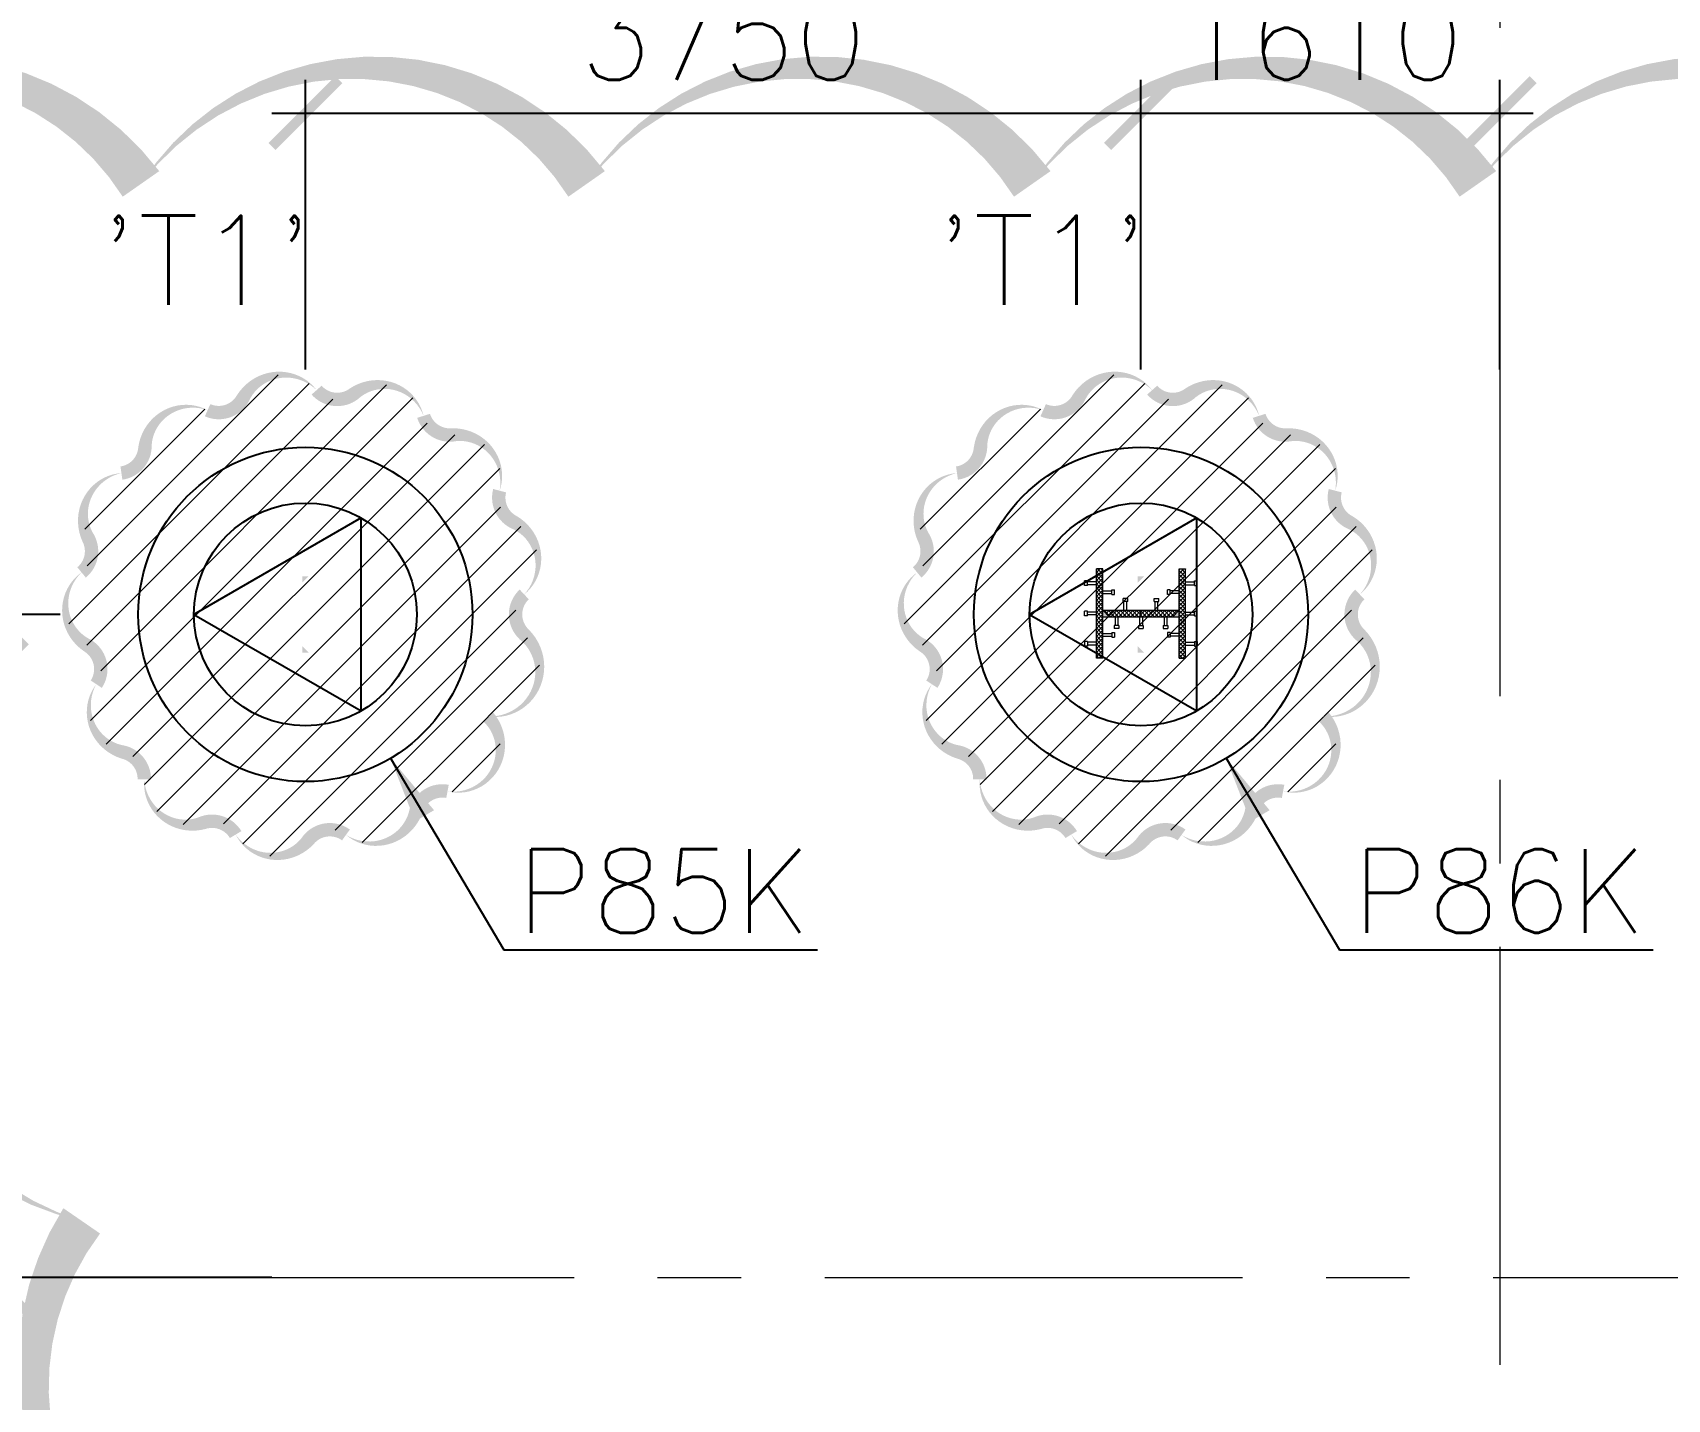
# Model space of a CAD drawing. Header units: millimetres. Extents: x -346728 to 1320345, y -537202 to -385966.
# Drawn here: x 141305 to 148641, y -457239 to -451106 of the extents above; entities that cross this region are included whole.
import ezdxf

# ---------------------------------------------------------------- set-up
doc = ezdxf.new("R2010")
doc.units = ezdxf.units.MM
doc.header["$LTSCALE"] = 100
doc.linetypes.add('X1326_GLB$0$CENTER', pattern=[2, 1.25, -0.25, 0.25, -0.25])
for name, color, linetype, lineweight in [('A-giao thong', 8, 'Continuous', 15), ('KCMANH', 8, 'Continuous', 13), ('KINGPOST', 5, 'Continuous', 20), ('X1326_GLB$0$A-tim', 8, 'X1326_GLB$0$CENTER', 9)]:
    doc.layers.add(name, color=color, linetype=linetype, lineweight=lineweight)
doc.layers.add('CL load', color=1, linetype='Continuous', plot=False)
for name, color, linetype in [('hach', 253, 'Continuous'), ('PILE MARK', 8, 'Continuous'), ('PL', 3, 'Continuous'), ('PLT', 6, 'Continuous')]:
    doc.layers.add(name, color=color, linetype=linetype)
doc.styles.add('simplex', font='simplex.shx')
doc.dimstyles.new('100', dxfattribs={"dimscale": 150, "dimtxt": 2.5, "dimasz": 2, "dimexe": 1, "dimexo": 1, "dimgap": 1, "dimtad": 1, "dimdec": 0, "dimzin": 0, "dimdsep": 46, "dimtxsty": 'simplex', "dimblk": 'ARCHTICK', "dimcen": 1, "dimdle": 1, "dimclrd": 256, "dimclre": 256, "dimclrt": 6, "dimadec": 0, "dimazin": 0, "dimtfac": 1, "dimtdec": 0, "dimtix": 1, "dimtmove": 2, "dimatfit": 3, "dimfxl": 1, "dimtolj": 1, "dimtzin": 0, "dimarcsym": 0})
pattern_1 = [(44.99999999999996, (188543.3296231151, 11377564.43864295), (-8.980256121069152, 8.980256121069138), []), (135, (188543.3296231151, 11377564.43864295), (-8.980256121069152, -8.980256121069138), [])]

# ---------------------------------------------------------------- blocks, each defined once
blk = doc.blocks.new('_ArchTick')
at = {"color": 0, "linetype": 'ByBlock', "const_width": 0.15}
blk.add_lwpolyline([(-0.5, -0.5), (0.5, 0.5)], dxfattribs=at)
blk = doc.blocks.new('*D319')
at = {"layer": 'CL load', "lineweight": -2, "transparency": 16777216}
for p, q in [((142528.6305833408, -452616.6748103097), (142528.6305833408, -451316.7978519874)), ((146278.6305833408, -452616.6748103097), (146278.6305833408, -451316.7978519874)), ((142378.6305833408, -451466.7978519874), (146428.6305833408, -451466.7978519874))]:
    blk.add_line(p, q, dxfattribs=at)
at = {"layer": 'DEFPOINTS', "color": 0, "transparency": 16777216}
for p in [(146278.6305833408, -451466.7978519874), (142528.6305833408, -452766.6748103097, -3.888469564117258e-07), (146278.6305833408, -452766.6748103097, -3.888469564117258e-07)]:
    blk.add_point(p, dxfattribs=at)
at = {"layer": 'CL load', "lineweight": -2, "transparency": 16777216, "xscale": 300, "yscale": 300, "zscale": 300, "rotation": 180}
blk.add_blockref('_ArchTick', (142528.6305833408, -451466.7978519874), dxfattribs=at)
at = {"layer": 'CL load', "lineweight": -2, "transparency": 16777216, "xscale": 300, "yscale": 300, "zscale": 300}
blk.add_blockref('_ArchTick', (146278.6305833408, -451466.7978519874), dxfattribs=at)
at = {"layer": 'CL load', "color": 6, "transparency": 16777216, "insert": (144403.6305833408, -451129.2978519874), "char_height": 375, "attachment_point": 5, "style": 'simplex'}
blk.add_mtext('\\A1;3750', dxfattribs=at)
blk = doc.blocks.new('*D320')
at = {"layer": 'CL load', "lineweight": -2, "transparency": 16777216}
for p, q in [((146278.6305833408, -452616.6748103097), (146278.6305833408, -451316.7978519874)), ((147888.5850831303, -452616.6748103097), (147888.5850831303, -451316.7978519874)), ((146128.6305833408, -451466.7978519874), (148038.5850831303, -451466.7978519874))]:
    blk.add_line(p, q, dxfattribs=at)
at = {"layer": 'DEFPOINTS', "color": 0, "transparency": 16777216}
for p in [(147888.5850831303, -451466.7978519874), (146278.6305833408, -452766.6748103097, -3.888469564117258e-07), (147888.5850831303, -452766.6748103097, -7.079177066771081e-07)]:
    blk.add_point(p, dxfattribs=at)
at = {"layer": 'CL load', "lineweight": -2, "transparency": 16777216, "xscale": 300, "yscale": 300, "zscale": 300, "rotation": 180}
blk.add_blockref('_ArchTick', (146278.6305833408, -451466.7978519874), dxfattribs=at)
at = {"layer": 'CL load', "lineweight": -2, "transparency": 16777216, "xscale": 300, "yscale": 300, "zscale": 300}
blk.add_blockref('_ArchTick', (147888.5850831303, -451466.7978519874), dxfattribs=at)
at = {"layer": 'CL load', "color": 6, "transparency": 16777216, "insert": (147083.6078332356, -451129.2978519874), "char_height": 375, "attachment_point": 5, "style": 'simplex'}
blk.add_mtext('\\A1;1610', dxfattribs=at)
blk = doc.blocks.new('*D321')
at = {"layer": 'CL load', "lineweight": -2, "transparency": 16777216}
for p, q in [((141121.8456536528, -453566.6748103099), (141121.8456536528, -456841.5847864188)), ((141428.6305833409, -453716.6748103099), (140971.8456536528, -453716.6748103099)), ((142378.6305833409, -456691.5847864188), (140971.8456536528, -456691.5847864188))]:
    blk.add_line(p, q, dxfattribs=at)
at = {"layer": 'DEFPOINTS', "color": 0, "transparency": 16777216}
for p in [(141578.6305833409, -453716.6748103099, -3.888469564117258e-07), (141121.8456536528, -456691.5847864188), (142528.6305833409, -456691.5847864188, -4.734895355795743e-07)]:
    blk.add_point(p, dxfattribs=at)
at = {"layer": 'CL load', "lineweight": -2, "transparency": 16777216, "xscale": 300, "yscale": 300, "zscale": 300}
for p, rotation in [((141121.8456536528, -453716.6748103099), 90), ((141121.8456536528, -456691.5847864188), 270)]:
    blk.add_blockref('_ArchTick', p, dxfattribs=dict(at, rotation=rotation))
at = {"layer": 'CL load', "color": 6, "transparency": 16777216, "insert": (140784.3456536527, -455204.1297983642), "char_height": 375, "attachment_point": 5, "rotation": 90, "style": 'simplex'}
blk.add_mtext('\\A1;2975', dxfattribs=at)
blk = doc.blocks.new('LVL-KHUNGTEN')
blk.add_lwpolyline([(61072.91373489425, 41092.78793908656), (119123.5098692991, 41092.78793908656), (119123.5098692991, 61.8816838347775), (61072.91373489425, 61.8816838347775)], close=True)
blk = doc.blocks.new('KP50 TOI SAN L1')
at = {"ltscale": 0.1}
h = blk.add_hatch(color=3, dxfattribs=at)
h.dxf.hatch_style = 1
h.paths.add_polyline_path([(14.40000000000146, 171.2000000000116), (-14.39999999999418, 171.2000000000116), (-14.39999999999418, 142.3999999999905)])
h.paths.add_polyline_path([(-14.39999999999418, -142.3999999999687), (-14.39999999999418, -171.1999999999825), (14.40000000000146, -171.1999999999825)])
at = {"layer": 'KCMANH', "linetype": 'ByBlock'}
h = blk.add_hatch(dxfattribs=at)
h.set_pattern_fill('ANSI37', color=3, scale=4, style=0)
h.set_pattern_definition(pattern_1)
h.paths.add_polyline_path([(-200, 200.0000000000109), (-200, 171.2000000000116), (200, 171.2000000000116), (200, 200.0000000000109)])
h = blk.add_hatch(dxfattribs=at)
h.set_pattern_fill('ANSI37', color=3, scale=4, style=0)
h.set_pattern_definition([(44.99999999999996, (188728.9296231151, 11377564.43864295), (-8.980256121069152, 8.980256121069138), []), (135, (188728.9296231151, 11377564.43864295), (-8.980256121069152, -8.980256121069138), [])])
h.paths.add_polyline_path([(14.40000000000146, 171.2000000000116), (-14.39999999999418, 142.3999999999905), (-14.39999999999418, -142.3999999999687), (14.40000000000146, -171.1999999999825)])
h = blk.add_hatch(dxfattribs=at)
h.set_pattern_fill('ANSI37', color=3, scale=4, style=0)
h.set_pattern_definition(pattern_1)
h.paths.add_polyline_path([(-200, -171.1999999999825), (-200, -199.9999999999891), (200, -199.9999999999891), (200, -171.1999999999825)])
for p, q in [((-125.1904738589728, 252.8000000000029), (-145.990473858983, 252.8000000000029)), ((-145.990473858983, 240), (-145.990473858983, 252.8000000000029)), ((-125.1904738589728, 240), (-145.990473858983, 240)), ((-141.9904738589757, 200), (-141.9904738589757, 240)), ((-129.1904738589801, 200), (-129.1904738589801, 240)), ((-125.1904738589728, 240), (-125.1904738589728, 252.8000000000029)), ((-10.40000000000146, 252.8000000000029), (10.40000000000146, 252.8000000000029)), ((-10.40000000000146, 240), (-10.40000000000146, 252.8000000000029)), ((-10.40000000000146, 240), (10.40000000000146, 240)), ((-6.400000000001455, 200), (-6.400000000001455, 240)), ((6.400000000001455, 200), (6.400000000001455, 240)), ((10.40000000000146, 240), (10.40000000000146, 252.8000000000029)), ((125.1904738589801, 252.8000000000029), (145.990473858983, 252.8000000000029)), ((125.1904738589801, 240), (125.1904738589801, 252.8000000000029)), ((125.1904738589801, 240), (145.990473858983, 240)), ((129.1904738589801, 200), (129.1904738589801, 240)), ((141.990473858983, 200), (141.990473858983, 240)), ((145.990473858983, 240), (145.990473858983, 252.8000000000029)), ((-101.9904738589757, 171.1999999999971), (-101.9904738589757, 131.1999999999971)), ((-89.19047385898011, 171.1999999999971), (-89.19047385898011, 131.1999999999971)), ((89.19047385898011, 171.1999999999971), (89.19047385898011, 131.1999999999971)), ((101.990473858983, 171.1999999999971), (101.990473858983, 131.1999999999971)), ((-85.19047385897284, 131.1999999999971), (-105.990473858983, 131.1999999999971)), ((-105.990473858983, 131.1999999999971), (-105.990473858983, 118.4000000000015)), ((-85.19047385897284, 118.4000000000015), (-105.990473858983, 118.4000000000015)), ((-85.19047385897284, 131.1999999999971), (-85.19047385897284, 118.4000000000015)), ((-67.19999999999709, 99.5998938560515), (-67.19999999999709, 120.3998938560471)), ((-54.39999999999418, 120.3998938560471), (-67.19999999999709, 120.3998938560471)), ((-54.39999999999418, 99.5998938560515), (-67.19999999999709, 99.5998938560515)), ((-54.39999999999418, 99.5998938560515), (-54.39999999999418, 120.3998938560471)), ((-14.39999999999418, 116.3998938560471), (-54.39999999999418, 116.3998938560471)), ((-14.39999999999418, 103.5998938560515), (-54.39999999999418, 103.5998938560515)), ((14.40000000000146, 76.39989385604713), (54.40000000000146, 76.39989385604713)), ((54.40000000000146, 59.59989385605149), (54.40000000000146, 80.39989385604713)), ((54.40000000000146, 80.39989385604713), (67.20000000000437, 80.39989385604713)), ((67.20000000000437, 59.59989385605149), (67.20000000000437, 80.39989385604713)), ((85.19047385898011, 131.1999999999971), (105.990473858983, 131.1999999999971)), ((85.19047385898011, 131.1999999999971), (85.19047385898011, 118.4000000000015)), ((85.19047385898011, 118.4000000000015), (105.990473858983, 118.4000000000015)), ((105.990473858983, 131.1999999999971), (105.990473858983, 118.4000000000015)), ((-67.19999999999709, 10.40000000000146), (-67.19999999999709, -10.40000000000146)), ((-54.39999999999418, 10.40000000000146), (-67.19999999999709, 10.40000000000146)), ((-54.39999999999418, 10.40000000000146), (-54.39999999999418, -10.40000000000146)), ((-14.39999999999418, 6.400000000001455), (-54.39999999999418, 6.400000000001455)), ((14.40000000000146, 63.59989385605149), (54.40000000000146, 63.59989385605149)), ((54.40000000000146, 59.59989385605149), (67.20000000000437, 59.59989385605149)), ((-54.39999999999418, -10.40000000000146), (-67.19999999999709, -10.40000000000146)), ((-14.39999999999418, -6.400000000001455), (-54.39999999999418, -6.400000000001455)), ((14.40000000000146, -63.59989385605149), (54.40000000000146, -63.59989385605149)), ((54.40000000000146, -59.59989385605149), (54.40000000000146, -80.39989385604713)), ((54.40000000000146, -59.59989385605149), (67.20000000000437, -59.59989385605149)), ((67.20000000000437, -59.59989385605149), (67.20000000000437, -80.39989385604713)), ((-85.19047385897284, -118.4000000000015), (-105.990473858983, -118.4000000000015)), ((-105.990473858983, -131.1999999999971), (-105.990473858983, -118.4000000000015)), ((-85.19047385897284, -131.1999999999971), (-105.990473858983, -131.1999999999971)), ((-101.9904738589757, -171.1999999999971), (-101.9904738589757, -131.1999999999971)), ((-89.19047385898011, -171.1999999999971), (-89.19047385898011, -131.1999999999971)), ((-85.19047385897284, -131.1999999999971), (-85.19047385897284, -118.4000000000015)), ((-67.19999999999709, -99.5998938560515), (-67.19999999999709, -120.3998938560471)), ((-54.39999999999418, -99.5998938560515), (-67.19999999999709, -99.5998938560515)), ((-54.39999999999418, -120.3998938560471), (-67.19999999999709, -120.3998938560471)), ((-54.39999999999418, -99.5998938560515), (-54.39999999999418, -120.3998938560471)), ((-14.39999999999418, -103.5998938560515), (-54.39999999999418, -103.5998938560515)), ((-14.39999999999418, -116.3998938560471), (-54.39999999999418, -116.3998938560471)), ((14.40000000000146, -76.39989385604713), (54.40000000000146, -76.39989385604713)), ((54.40000000000146, -80.39989385604713), (67.20000000000437, -80.39989385604713)), ((85.19047385898011, -118.4000000000015), (105.990473858983, -118.4000000000015)), ((85.19047385898011, -131.1999999999971), (85.19047385898011, -118.4000000000015)), ((85.19047385898011, -131.1999999999971), (105.990473858983, -131.1999999999971)), ((89.19047385898011, -171.1999999999971), (89.19047385898011, -131.1999999999971)), ((101.990473858983, -171.1999999999971), (101.990473858983, -131.1999999999971)), ((105.990473858983, -131.1999999999971), (105.990473858983, -118.4000000000015)), ((-141.9904738589757, -200), (-141.9904738589757, -240)), ((-129.1904738589801, -200), (-129.1904738589801, -240)), ((-6.400000000001455, -200), (-6.400000000001455, -240)), ((6.400000000001455, -200), (6.400000000001455, -240)), ((129.1904738589801, -200), (129.1904738589801, -240)), ((141.990473858983, -200), (141.990473858983, -240)), ((-125.1904738589728, -240), (-145.990473858983, -240)), ((-145.990473858983, -240), (-145.990473858983, -252.8000000000029)), ((-125.1904738589728, -252.8000000000029), (-145.990473858983, -252.8000000000029)), ((-125.1904738589728, -240), (-125.1904738589728, -252.8000000000029)), ((-10.40000000000146, -240), (10.40000000000146, -240)), ((-10.40000000000146, -240), (-10.40000000000146, -252.8000000000029)), ((-10.40000000000146, -252.8000000000029), (10.40000000000146, -252.8000000000029)), ((10.40000000000146, -240), (10.40000000000146, -252.8000000000029)), ((125.1904738589801, -240), (145.990473858983, -240)), ((125.1904738589801, -240), (125.1904738589801, -252.8000000000029)), ((125.1904738589801, -252.8000000000029), (145.990473858983, -252.8000000000029)), ((145.990473858983, -240), (145.990473858983, -252.8000000000029))]:
    blk.add_line(p, q, dxfattribs=at)
at = {"layer": 'KCMANH', "color": 3, "linetype": 'ByBlock'}
blk.add_line((-200, 200), (200, 200), dxfattribs=at)
at = {"layer": 'KINGPOST', "color": 3, "linetype": 'ByBlock'}
for p, q in [((-200, 171.1999999999971), (-200, 200)), ((-200, 171.1999999999971), (200, 171.1999999999971)), ((-14.39999999999418, 171.1999999999971), (-14.39999999999418, -171.1999999999971)), ((-14.39999999997235, 142.4000000000015), (14.40000000000146, 171.1999999999971)), ((14.40000000000146, 171.1999999999971), (14.40000000000146, -171.1999999999971)), ((200, 171.1999999999971), (200, 200)), ((-14.39999999997235, -142.4000000000015), (14.40000000000146, -171.1999999999971)), ((-200, -171.1999999999971), (200, -171.1999999999971)), ((-200, -171.1999999999971), (-200, -200)), ((-200, -200), (200, -200)), ((200, -171.1999999999971), (200, -200))]:
    blk.add_line(p, q, dxfattribs=at)
at = {"layer": 'KINGPOST', "color": 6, "linetype": 'ByBlock'}
blk.add_lwpolyline([(-14.39999999999418, 0), (14.40000000000146, 0)], dxfattribs=at)
blk = doc.blocks.new('B1 Kingpost Layout Plan1')
at = {"layer": 'KCMANH', "linetype": 'ByBlock', "rotation": 90}
blk.add_blockref('KP50 TOI SAN L1', (-4085.055292870733, -38946.53416516865, -4.035296115034726e-07), dxfattribs=at)

msp = doc.modelspace()

# ---------------------------------------------------------------- hatches: boundary and pattern name
at = {"ltscale": 0.1}
h = msp.add_hatch(color=3, dxfattribs=at)
h.dxf.hatch_style = 1
h.paths.add_polyline_path([(142543.0305833412, -453545.4748103096), (142514.2305833409, -453545.4748103096), (142514.2305833409, -453574.2748103097)])
h.paths.add_polyline_path([(142514.2305833409, -453859.0748103096), (142514.2305833409, -453887.8748103097), (142543.0305833412, -453887.8748103097)])
h = msp.add_hatch(color=3, dxfattribs=at)
h.dxf.hatch_style = 1
h.paths.add_polyline_path([(146293.0305833412, -453545.4748103096), (146264.2305833409, -453545.4748103096), (146264.2305833409, -453574.2748103097)])
h.paths.add_polyline_path([(146264.2305833409, -453859.0748103096), (146264.2305833409, -453887.8748103097), (146293.0305833412, -453887.8748103097)])
at = {"layer": 'A-giao thong', "transparency": 33554572}
h = msp.add_hatch(dxfattribs=at)
h.set_pattern_fill('ANSI31', color=256, scale=1000)
h.set_pattern_definition([(45, (104179.665194328, -550973.3163087335), (-88.38834764831843, 88.38834764831844), [])])
edge = h.paths.add_edge_path()
edge.add_arc((143373.7417597033, -453480.9810602609), 200.091326396924, 313.1890045741997, 423.1890044747136)
edge.add_arc((143519.5508283394, -453192.4657592723), 123.1753799015254, 165.3246326879942, 243.18900447470742, ccw=False)
edge.add_arc((143206.5891189469, -453110.5055848885), 200.3404647350627, 345.3246326879935, 455.3246325885028)
edge.add_arc((143176.5672818712, -452788.3857453419), 123.1753799015117, 197.4523541326421, 275.32463258850305, ccw=False)
edge.add_arc((142868.0303332341, -452885.3850664298), 200.2499081724988, 17.45235413264597, 127.4523540331561)
edge.add_arc((142671.3549360382, -452628.6308939152), 123.1753799015265, 221.3374224332373, 307.4523540331534, ccw=False)
edge.add_arc((142426.3088734463, -452844.1928604508), 203.1902650560175, 41.33742243323479, 151.337422333742)
edge.add_arc((142139.9361949934, -452687.6514178732), 123.1753799015094, 245.97207067360318, 331.33742233374693, ccw=False)
edge.add_arc((142008.2383810469, -452983.0619235198), 200.261910843809, 65.97207067360544, 175.9720705741139)
edge.add_arc((141685.6000036258, -452960.3428025017), 123.1753799015126, 278.0994113494279, 355.97207057411634, ccw=False)
edge.add_arc((141731.1798794144, -453280.6272914832), 200.3361020571378, 98.09941134942484, 208.0994112499362)
edge.add_arc((141445.8001439516, -453433.002110749), 123.175379901518, -50.51419146834911, 28.099411249937475, ccw=False)
edge.add_arc((141651.7187640046, -453682.9274702843), 200.6535308265784, 129.4858085316449, 239.4858084321514)
edge.add_arc((141487.2940633614, -453961.9071850339), 123.1753799015154, -33.38585266077672, 59.48580843215609, ccw=False)
edge.add_arc((141757.2322323276, -454139.8029965489), 200.1101515091129, 146.6141473392238, 256.6141472397279)
edge.add_arc((141682.389141671, -454454.3058528164), 123.1753799015155, -1.2513417107547866, 76.61414723972922, ccw=False)
edge.add_arc((142005.8314063447, -454461.3709658828), 200.3440389897893, 178.7486582892484, 288.7486581897573)
edge.add_arc((142109.8161409202, -454767.723686411), 123.1753799015132, 30.876836025434216, 108.7486581897549, ccw=False)
edge.add_arc((142387.3922314523, -454601.7502030161), 200.2371789537907, 210.876836025434, 320.876835925943)
edge.add_arc((142638.2929029579, -454805.8201328525), 123.1753799015087, 54.01226688685409, 140.8768359259447, ccw=False)
edge.add_arc((142830.036184815, -454541.7892899478), 203.1339398279393, 234.0122668868539, 344.0122667873574)
edge.add_arc((143143.7240841389, -454631.6651708062), 123.1753799015273, 79.39644157920287, 164.0122667873614, ccw=False)
edge.add_arc((143203.2426285949, -454313.739844718), 200.2731787634664, 259.3964415791925, 404.1286010454199)
edge.add_arc((143368.1230020985, -453963.3731271573), 211.9778768860564, 264.279643978025, 407.3982272340489)
edge.add_arc((143594.9878208822, -453716.6748103135), 123.175379901495, 133.189004574196, 227.3982272340362, ccw=False)
h = msp.add_hatch(dxfattribs=at)
h.set_pattern_fill('ANSI31', color=256, scale=1000)
h.set_pattern_definition([(45, (107929.665194328, -550973.3163087335), (-88.38834764831843, 88.38834764831844), [])])
edge = h.paths.add_edge_path()
edge.add_arc((147123.7417597033, -453480.9810602609), 200.091326396924, 313.1890045741997, 423.1890044747136)
edge.add_arc((147269.5508283394, -453192.4657592723), 123.1753799015254, 165.3246326879942, 243.18900447470742, ccw=False)
edge.add_arc((146956.5891189469, -453110.5055848885), 200.3404647350627, 345.3246326879935, 455.3246325885028)
edge.add_arc((146926.5672818712, -452788.3857453419), 123.1753799015117, 197.4523541326421, 275.32463258850305, ccw=False)
edge.add_arc((146618.0303332341, -452885.3850664298), 200.2499081724988, 17.45235413264597, 127.4523540331561)
edge.add_arc((146421.3549360382, -452628.6308939152), 123.1753799015265, 221.3374224332373, 307.4523540331534, ccw=False)
edge.add_arc((146176.3088734463, -452844.1928604508), 203.1902650560175, 41.33742243323479, 151.337422333742)
edge.add_arc((145889.9361949934, -452687.6514178732), 123.1753799015094, 245.97207067360318, 331.33742233374693, ccw=False)
edge.add_arc((145758.2383810469, -452983.0619235198), 200.261910843809, 65.97207067360544, 175.9720705741139)
edge.add_arc((145435.6000036258, -452960.3428025017), 123.1753799015126, 278.0994113494279, 355.97207057411634, ccw=False)
edge.add_arc((145481.1798794144, -453280.6272914832), 200.3361020571378, 98.09941134942484, 208.0994112499362)
edge.add_arc((145195.8001439516, -453433.002110749), 123.175379901518, -50.51419146834911, 28.099411249937475, ccw=False)
edge.add_arc((145401.7187640046, -453682.9274702843), 200.6535308265784, 129.4858085316449, 239.4858084321514)
edge.add_arc((145237.2940633614, -453961.9071850339), 123.1753799015154, -33.38585266077672, 59.48580843215609, ccw=False)
edge.add_arc((145507.2322323276, -454139.8029965489), 200.1101515091129, 146.6141473392238, 256.6141472397279)
edge.add_arc((145432.389141671, -454454.3058528164), 123.1753799015155, -1.2513417107547866, 76.61414723972922, ccw=False)
edge.add_arc((145755.8314063447, -454461.3709658828), 200.3440389897893, 178.7486582892484, 288.7486581897573)
edge.add_arc((145859.8161409202, -454767.723686411), 123.1753799015132, 30.876836025434216, 108.7486581897549, ccw=False)
edge.add_arc((146137.3922314523, -454601.7502030161), 200.2371789537907, 210.876836025434, 320.876835925943)
edge.add_arc((146388.2929029579, -454805.8201328525), 123.1753799015087, 54.01226688685409, 140.8768359259447, ccw=False)
edge.add_arc((146580.036184815, -454541.7892899478), 203.1339398279393, 234.0122668868539, 344.0122667873574)
edge.add_arc((146893.7240841389, -454631.6651708062), 123.1753799015273, 79.39644157920287, 164.0122667873614, ccw=False)
edge.add_arc((146953.2426285949, -454313.739844718), 200.2731787634664, 259.3964415791925, 404.1286010454199)
edge.add_arc((147118.1230020985, -453963.3731271573), 211.9778768860564, 264.279643978025, 407.3982272340489)
edge.add_arc((147344.9878208822, -453716.6748103135), 123.175379901495, 133.189004574196, 227.3982272340362, ccw=False)
at = {"layer": 'hach'}
h = msp.add_hatch(dxfattribs=at)
h.set_pattern_fill('ANSI31', color=256, scale=70)
h.set_pattern_definition([(45, (121918.5586272281, -508591.2227448209), (-157.1544821187101, 157.1544821187102), [])])
h.paths.add_polyline_path([(142200.7174031938, -410142.157258469), (128621.2299212609, -428107.5122169152), (155914.0807850178, -501359.0065796374), (162214.0877402602, -503970.9423327898), (238136.4096880872, -469396.5978761645), (242695.206744063, -462329.4458765544), (242687.1652499498, -415142.6860857411), (237685.1483409582, -410142.1572584765)])
h.paths.add_polyline_path([(142797.9098990844, -411342.1571560285), (129975.6618433549, -428305.7014718884), (156856.1871301314, -500450.5520168371), (162191.6436317093, -502662.5923677236), (237318.7880773254, -468450.3646135417), (241495.1464346874, -461976.0778765109), (241487.0023686721, -415639.3961758266), (237188.1965684931, -411342.1571560359)], flags=16)
h = msp.add_hatch(dxfattribs=at)
h.set_pattern_fill('AR-CONC', color=256, scale=4)
h.set_pattern_definition([(49.99999999999999, (121918.5586272281, -508591.2227448209), (728.738675984016, -63.75634215561234), [76.2, -838.2]), (355, (121918.5586272281, -508591.2227448209), (-140.9736856998774, 764.2273809561406), [60.96, -670.56233668]), (100.4514446999999, (121979.2866552282, -508596.5357588209), (587.7649883614131, 700.4710076487804), [64.76003519999988, -712.360978399999]), (46.18420000000002, (121918.5586272281, -508388.022744821), (1084.31616356852, -168.1693117309086), [114.2999999999996, -1257.299999999994]), (96.63555760999992, (122008.9182272282, -508402.0367448209), (949.616536206012, 989.7044983908861), [97.14009256, -1068.54243264]), (351.1841511700001, (121918.5586272281, -508388.022744821), (949.6165362599081, 989.7044983421306), [91.43986828, -1005.83892768]), (21, (122020.1586272282, -508438.822744821), (606.4575650765299, -409.0607927483504), [76.2, -838.2]), (326.0000000000001, (122020.1586272282, -508438.822744821), (247.2081133905883, 736.7518644892771), [60.96, -670.56]), (71.45144499999999, (122070.6967576282, -508472.911144421), (853.6656771148646, 327.691075543621), [64.7600352, -712.3597503999999]), (37.50000000000001, (121918.5586272281, -508591.2227448209), (12.35441300236727, 338.2201554926124), [0, -662.432, 0, -680.72, 0, -673.1]), (7.499999999999999, (121918.5586272281, -508591.2227448209), (267.278650041223, 400.722299272478), [0, -388.112, 0, -647.192, 0, -256.54]), (327.5, (121691.9906272281, -508591.2227448209), (542.3623806674856, -22.91497597069377), [0, -254, 0, -792.48, 0, -1051.56]), (317.5, (121590.390627228, -508591.2227448209), (592.5167255440722, 101.7059641333321), [0, -330.2, 0, -526.288, 0, -746.76])])
h.paths.add_polyline_path([(142200.7174031938, -410142.157258469), (128621.2299212609, -428107.5122169152), (155914.0807850178, -501359.0065796374), (162214.0877402602, -503970.9423327898), (238136.4096880872, -469396.5978761645), (242695.206744063, -462329.4458765544), (242687.1652499498, -415142.6860857411), (237685.1483409582, -410142.1572584765)])
h.paths.add_polyline_path([(142797.9098990844, -411342.1571560285), (129975.6618433549, -428305.7014718884), (156856.1871301314, -500450.5520168371), (162191.6436317093, -502662.5923677236), (237318.7880773254, -468450.3646135417), (241495.1464346874, -461976.0778765109), (241487.0023686721, -415639.3961758266), (237188.1965684931, -411342.1571560359)], flags=16)

# ---------------------------------------------------------------- linework, layer by layer
at = {"elevation": -1404.949430587001}
msp.add_lwpolyline([(149871.036050682, -473219.6356869036, 0, 200, -0.52056705), (147871.0386324197, -473216.4221305564, 0, 200, -0.52056705), (147110.9564866177, -471431.1004313993, 0, 200, -0.52056705), (146412.6692778515, -469556.9619695792, 0, 200, -0.52056705), (145714.3820690856, -467682.823507759, 0, 200, -0.52056705), (145016.0948603193, -465808.6850459388, 0, 200, -0.52056705), (144317.8076515534, -463934.5465841186, 0, 200, -0.52056705), (143619.5204427874, -462060.4081222984, 0, 200, -0.52056705), (142921.2332340212, -460186.2696604783, 0, 200, -0.52056705), (142222.9460252552, -458312.1311986581, 0, 200, -0.52056705), (141524.658816489, -456437.9927368379, 0, 200, -0.52056705), (140826.371607723, -454563.8542750177, 0, 200, -0.52056705), (139790.819850395, -451784.528872447, 0, 200, -0.52056705), (141790.819850395, -451784.528872447, 0, 200, -0.52056705), (143790.819850395, -451784.528872447, 0, 200, -0.52056705), (145790.819850395, -451784.528872447, 0, 200, -0.52056705), (147790.819850395, -451784.528872447, 0, 200, -0.52056705), (149790.819850395, -451784.528872447, 0, 200, -0.52056705)], format="xyseb", dxfattribs=at)
at = {"color": 5, "elevation": -2718.252243331864}
for points in [[(143510.6857040651, -453626.8676429266, 0, 60, 0.5205670500000068), (143463.9927177379, -453302.3996965268, 60, 60, -0.3534527118638525), (143400.393828495, -453161.2602533168, 0, 60, 0.5205670500000036), (143187.9977921488, -452911.0296104501, 60, 60, -0.3534915216528338), (143059.0620735172, -452825.3275945595, 0, 60, 0.52056705), (142746.2580671791, -452726.4148146751, 60, 60, -0.3944898867801987), (142578.8708087425, -452709.987272966, 0, 60, 0.5205670499999941), (142248.0176184117, -452746.7325495969, 60, 60, -0.3907150967676189), (142089.7814084883, -452800.1532916555, 0, 60, 0.5205670499999991), (141808.4711314976, -452968.9949784953, 60, 60, -0.3534933906758924), (141702.954313532, -453082.2895209551, 0, 60, 0.5205670500000176), (141554.4570519506, -453374.9861598564, 60, 60, -0.3571345252974193), (141524.1257764493, -453528.0666651723, 0, 60, 0.520567049999982), (141549.8365797829, -453855.7911737369, 60, 60, -0.4289707164981073), (141590.1435053619, -454029.6874660463, 0, 60, 0.5205670499999676), (141710.9051908875, -454334.4767697399, 60, 60, -0.3534581953911722), (141805.5351462104, -454456.9957933121, 0, 60, 0.5205670499999923), (142070.2254442345, -454651.0842807635, 60, 60, -0.3534892819256612), (142215.5341764964, -454704.5107829198, 0, 60, 0.5205670500000038), (142542.7345064639, -454728.0977610836, 60, 60, -0.3982747208827367), (142710.6722380194, -454706.1536587001, 0, 60, 0.5205670499999902), (143025.3130433455, -454597.7387853205, 60, 60, -0.3869502103842332), (143166.3898809963, -454510.5931432082, 0, 60, 0.7314348883771284), (143346.9944747007, -454174.2954010383, 0, 60, 0.7206828507104402), (143511.6105608554, -453807.3412689646, 60, 60, -0.435898308053293)], [(147260.6857040651, -453626.8676429266, 0, 60, 0.5205670500000068), (147213.9927177379, -453302.3996965268, 60, 60, -0.3534527118638525), (147150.393828495, -453161.2602533168, 0, 60, 0.5205670500000036), (146937.9977921488, -452911.0296104501, 60, 60, -0.3534915216528338), (146809.0620735172, -452825.3275945595, 0, 60, 0.52056705), (146496.2580671791, -452726.4148146751, 60, 60, -0.3944898867801987), (146328.8708087425, -452709.987272966, 0, 60, 0.5205670499999941), (145998.0176184117, -452746.7325495969, 60, 60, -0.3907150967676189), (145839.7814084883, -452800.1532916555, 0, 60, 0.5205670499999991), (145558.4711314976, -452968.9949784953, 60, 60, -0.3534933906758924), (145452.954313532, -453082.2895209551, 0, 60, 0.5205670500000176), (145304.4570519506, -453374.9861598564, 60, 60, -0.3571345252974193), (145274.1257764493, -453528.0666651723, 0, 60, 0.520567049999982), (145299.8365797829, -453855.7911737369, 60, 60, -0.4289707164981073), (145340.1435053619, -454029.6874660463, 0, 60, 0.5205670499999676), (145460.9051908875, -454334.4767697399, 60, 60, -0.3534581953911722), (145555.5351462104, -454456.9957933121, 0, 60, 0.5205670499999923), (145820.2254442345, -454651.0842807635, 60, 60, -0.3534892819256612), (145965.5341764964, -454704.5107829198, 0, 60, 0.5205670500000038), (146292.7345064639, -454728.0977610836, 60, 60, -0.3982747208827367), (146460.6722380194, -454706.1536587001, 0, 60, 0.5205670499999902), (146775.3130433455, -454597.7387853205, 60, 60, -0.3869502103842332), (146916.3898809963, -454510.5931432082, 0, 60, 0.7314348883771284), (147096.9944747007, -454174.2954010383, 0, 60, 0.7206828507104402), (147261.6105608554, -453807.3412689646, 60, 60, -0.435898308053293)]]:
    msp.add_lwpolyline(points, format="xyseb", close=True, dxfattribs=at)
at = {"layer": 'PL'}
for points, elevation in [([(142778.6305833408, -454149.6875122019), (142778.6305833408, -453283.6621084174), (142028.6305833408, -453716.6748103097)], -1404.94943060088), ([(142778.6306548846, -454149.6876146399), (142778.6306548846, -453283.6622108555), (142028.6306548846, -453716.6749127477)], -1404.949430610146), ([(146528.6305833408, -454149.6875122019), (146528.6305833408, -453283.6621084174), (145778.6305833408, -453716.6748103097)], -1404.94943060088), ([(146528.6306548846, -454149.6876146399), (146528.6306548846, -453283.6622108555), (145778.6306548846, -453716.6749127477)], -1404.949430610146)]:
    msp.add_lwpolyline(points, close=True, dxfattribs=dict(at, elevation=elevation))
for centre, radius in [((142528.6305833408, -453716.6748103097, -1404.94943060088), 750), ((142528.6306548846, -453716.6749127477, -1404.949430610146), 750), ((146278.6305833408, -453716.6748103097, -1404.94943060088), 750), ((146278.6306548846, -453716.6749127477, -1404.949430610146), 750), ((142528.6305833408, -453716.6748103097, -1404.94943060088), 500), ((142528.6306548846, -453716.6749127477, -1404.949430610146), 500), ((146278.6305833408, -453716.6748103097, -1404.94943060088), 500), ((146278.6306548846, -453716.6749127477, -1404.949430610146), 500)]:
    msp.add_circle(centre, radius, dxfattribs=at)
at = {"layer": 'X1326_GLB$0$A-tim', "ltscale": 15}
for p, q in [((147888.5850831299, -398208.6109563511, -1404.949430834145), (147888.5850831308, -512162.695561827, -1404.949430839452)), ((120859.4542972323, -456691.5847864185, -1404.949430865378), (255546.0027297724, -456691.5847864187, -1404.949430874745))]:
    msp.add_line(p, q, dxfattribs=at)

# ---------------------------------------------------------------- block references
at = {"extrusion": (0.005970236709927127, -2.28885336656151e-18, 0.9999821779780016), "xscale": 3.385207865094198, "yscale": 3.385207865094198, "zscale": 3.385207865094198}
msp.add_blockref('LVL-KHUNGTEN', (-107243.4928914149, -525073.6189301611, -287.1016924623489), dxfattribs=at)
msp.add_blockref('B1 Kingpost Layout Plan1', (150363.6858046683, -414765.9628913942, -1404.949430139306))

# ---------------------------------------------------------------- texts
at = {"layer": 'PILE MARK', "color": 4, "style": 'simplex'}
for s, p in [('P85K', (143477.2662472549, -455144.7335046102, -1404.949431094809)), ('P86K', (147227.2662472549, -455144.7335046102, -1404.949431094809))]:
    msp.add_text(s, height=375, dxfattribs=at).set_placement(p)
at = {"layer": 'PLT', "style": 'simplex'}
for p in [(141605.3931102199, -452326.5571909892, -1404.949521272817), (145355.3931102199, -452326.5571909892, -1404.949521272817)]:
    msp.add_text("'T1'", height=400, dxfattribs=at).set_placement(p)

# ---------------------------------------------------------------- dimensions: what is measured, and where the dimension line sits
at = {"layer": 'CL load'}
for base, p1, p2, picture, middle in [((146278.6305833408, -451466.7978519874, -1404.949430212033), (142528.6305833408, -452766.6748103097, -1404.94943060088), (146278.6305833408, -452766.6748103097, -1404.94943060088), '*D319', (144403.6305833408, -451129.2978519874, -1404.949430212033)), ((147888.5850831303, -451466.7978519874, -1404.949430212033), (146278.6305833408, -452766.6748103097, -1404.94943060088), (147888.5850831303, -452766.6748103097, -1404.94943091995), '*D320', (147083.6078332356, -451129.2978519874, -1404.949430212033))]:
    dim = msp.add_linear_dim(base=base, p1=p1, p2=p2, dimstyle='100', dxfattribs=at)
    dim.commit()
    dim.dimension.update_dxf_attribs({"geometry": picture, "text_midpoint": middle})
dim = msp.add_linear_dim(base=(141121.8456536528, -456691.5847864188, -1404.949430212033), p1=(141578.6305833408, -453716.6748103097, -1404.94943060088), p2=(142528.6305833408, -456691.5847864185, -1404.949430685522), angle=90, dimstyle='100', dxfattribs=at)
dim.commit()
dim.dimension.update_dxf_attribs({"geometry": '*D321', "text_midpoint": (140784.3456536527, -455204.1297983642, -1404.949430212033)})

# ---------------------------------------------------------------- leaders
at = {"layer": 'PILE MARK'}
for points in [[(142910.6830730411, -454362.0707315193, -1404.94943060088), (143419.9260184942, -455222.3277086646, -1404.94943060088), (144827.2167226636, -455222.3277086646, -1404.94943060088)], [(146660.6830730411, -454362.0707315193, -1404.94943060088), (147169.9260184942, -455222.3277086646, -1404.94943060088), (148577.2167226636, -455222.3277086646, -1404.94943060088)]]:
    msp.add_leader(points, dimstyle='100', override={"dimgap": 1, "dimtad": 0}, dxfattribs=at)

doc.saveas('drawing.dxf')
